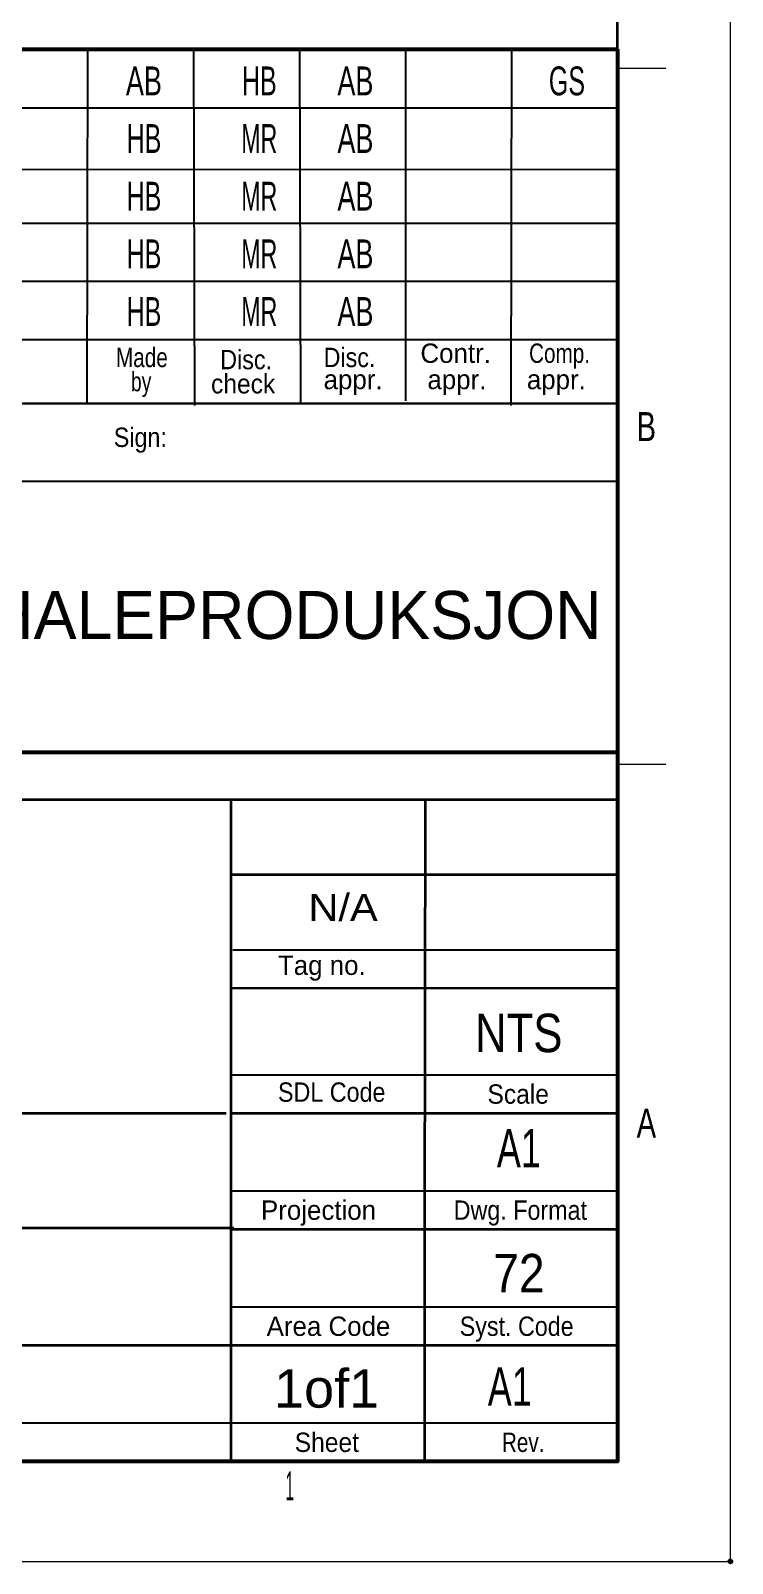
# Model space of a CAD drawing. Header units: millimetres. Extents: x 0 to 841, y 0 to 594.
# Drawn here: x 768.2 to 841.2, y -0.2 to 159.3 of the extents above; entities that cross this region are included whole.
import ezdxf
from ezdxf.enums import TextEntityAlignment as Align

# ---------------------------------------------------------------- set-up
doc = ezdxf.new("R2010")
doc.units = ezdxf.units.MM
doc.header["$LTSCALE"] = 0.81
doc.header["$PDMODE"] = 32
doc.header["$PDSIZE"] = 0.405
for name, color, linetype, lineweight in [('1', 7, 'Continuous', 13), ('35', 7, 'Continuous', 25), ('9', 7, 'Continuous', 13)]:
    doc.layers.add(name, color=color, linetype=linetype, lineweight=lineweight)
doc.layers.add('2', color=7, linetype='Continuous')
doc.layers.add('36', color=7, linetype='Continuous')

msp = doc.modelspace()

# ---------------------------------------------------------------- linework, layer by layer
at = {"layer": '1', "lineweight": 25}
for p, q in [((774.1331, 157.3701), (774.0709, 120.4906)), ((774.1331, 157.3701), (774.0709, 120.4906)), ((785.1591, 157.3701), (785.2441, 120.3071)), ((785.1591, 157.3701), (785.2441, 120.3071)), ((796.185, 157.3701), (796.2906, 120.4551)), ((796.185, 157.3701), (796.2906, 120.4551)), ((807.211, 157.3701), (807.222, 120.7858)), ((807.211, 157.3701), (807.222, 120.7858)), ((818.237, 157.3701), (818.1535, 120.289)), ((818.237, 157.3701), (818.1535, 120.289)), ((648.8252, 151.274), (829.2693, 151.274)), ((648.8252, 151.274), (829.2693, 151.274)), ((648.8268, 144.9488), (829.2677, 144.852)), ((648.8268, 144.9488), (829.2677, 144.852)), ((648.8276, 139.2898), (829.2701, 139.285)), ((648.8276, 139.2898), (829.2701, 139.285)), ((648.8173, 133.2315), (829.2748, 133.2315)), ((648.8173, 133.2315), (829.2748, 133.2315)), ((648.8126, 127.1669), (829.263, 127.1669)), ((648.8126, 127.1669), (829.263, 127.1669)), ((648.7228, 112.4181), (829.2756, 112.4181)), ((648.7228, 112.4181), (829.2756, 112.4181)), ((789.2465, 63.6646), (829.285, 63.6646)), ((789.2465, 63.6646), (829.285, 63.6646)), ((789.1685, 50.6528), (829.2748, 50.6528)), ((789.1685, 50.6528), (829.2748, 50.6528)), ((789.1685, 38.5709), (829.289, 38.5709)), ((789.1685, 38.5709), (829.289, 38.5709)), ((789.1685, 26.4898), (829.285, 26.4898)), ((789.1685, 26.4898), (829.285, 26.4898)), ((648.8228, 14.4087), (829.285, 14.4087)), ((648.8228, 14.4087), (829.285, 14.4087))]:
    msp.add_line(p, q, dxfattribs=at)
at = {"layer": '1', "lineweight": 35}
for p, q in [((829.263, 157.3701), (829.263, 83.348)), ((829.2567, 120.4906), (648.8079, 120.4748)), ((829.2567, 120.4906), (648.8079, 120.4748)), ((829.285, 79.2724), (648.8732, 79.2724)), ((829.285, 79.2724), (648.8732, 79.2724)), ((789.0795, 22.4803), (789.0724, 79.2567)), ((789.0795, 22.4803), (789.0724, 79.2567)), ((809.2157, 34.5441), (809.2929, 79.2535)), ((809.2157, 34.5441), (809.2929, 79.2535)), ((829.285, 71.4606), (789.1134, 71.4606)), ((829.285, 71.4606), (789.1134, 71.4606)), ((829.285, 59.648), (788.9921, 59.6331)), ((829.285, 59.648), (788.9921, 59.6331)), ((788.5559, 46.6299), (648.822, 46.6299)), ((788.5559, 46.6299), (648.822, 46.6299)), ((829.285, 46.6252), (789.1685, 46.6252)), ((829.285, 46.6252), (789.1685, 46.6252)), ((789.3409, 34.6961), (648.9969, 34.6969)), ((789.3409, 34.6961), (648.9969, 34.6969)), ((809.2157, 34.5441), (789.1685, 34.5441)), ((809.2157, 34.5441), (789.1685, 34.5441)), ((809.2157, 22.463), (809.2157, 34.5441)), ((829.2898, 34.5441), (809.2157, 34.5441)), ((809.2157, 22.463), (809.2157, 34.5441)), ((829.2898, 34.5441), (809.2157, 34.5441)), ((829.2748, 22.463), (648.9717, 22.463)), ((829.2748, 22.463), (648.9717, 22.463)), ((789.0787, 10.3921), (789.0787, 22.4732)), ((789.0787, 10.3921), (789.0787, 22.4732)), ((809.2157, 10.3819), (809.2157, 22.463)), ((809.2157, 10.3819), (809.2157, 22.463))]:
    msp.add_line(p, q, dxfattribs=at)
at = {"layer": '1', "lineweight": 53}
msp.add_line((829.263, 157.3701), (829.263, 83.348), dxfattribs=at)
at = {"layer": '1'}
for p, q in [((834.2748, 155.3567), (829.263, 155.3567)), ((834.2748, 155.3567), (829.263, 155.3567)), ((834.2748, 82.9244), (829.263, 82.9244)), ((834.2748, 82.9244), (829.263, 82.9244))]:
    msp.add_line(p, q, dxfattribs=at)
at = {"layer": '1', "lineweight": 35}
for points in [[(829.263, 112.0142), (829.263, 582.2276), (10.3331, 582.2276), (10.3331, 10.3819)], [(829.263, 112.0142), (829.263, 582.2276), (10.3331, 582.2276), (10.3331, 10.3819)], [(648.7843, 84.1236), (648.8378, 157.3701), (829.263, 157.3701)]]:
    msp.add_lwpolyline(points, dxfattribs=at)
at = {"layer": '1', "lineweight": 53}
msp.add_lwpolyline([(648.7843, 84.1236), (648.8378, 157.3701), (829.263, 157.3701)], dxfattribs=at)
at = {"layer": '1', "lineweight": 35}
msp.add_lwpolyline([(648.8102, 84.2291), (829.2709, 84.2291), (829.2709, 10.4063), (648.8102, 10.4063)], close=True, dxfattribs=at)
at = {"layer": '1', "lineweight": 53}
msp.add_lwpolyline([(648.8102, 84.2291), (829.2709, 84.2291), (829.2709, 10.4063), (648.8102, 10.4063)], close=True, dxfattribs=at)
at = {"layer": '2'}
msp.add_point((841, 0), dxfattribs=at)
at = {"layer": '9'}
msp.add_lwpolyline([(0, 0), (841, 0), (841, 594), (0, 594)], close=True, dxfattribs=at)
msp.add_lwpolyline([(0, 0), (841, 0), (841, 594), (0, 594)], close=True, dxfattribs=at)

# ---------------------------------------------------------------- texts
at = {"layer": '1'}
for s, height, width, p in [('Made', 2.013, 0.8, (777.0953, 124.2937)), ('Made', 2.013, 0.8, (777.0953, 124.2937)), ('Disc.', 2.013, 0.9, (787.9386, 124.0717)), ('Disc.', 2.013, 0.9, (787.9386, 124.0717)), ('Disc.', 2.013, 0.9, (798.6913, 124.2929)), ('Disc.', 2.013, 0.9, (798.6913, 124.2929)), ('Comp.', 2.013, 0.8, (820.0591, 124.7354)), ('Comp.', 2.013, 0.8, (820.0591, 124.7354)), ('by', 2.013, 0.75, (778.6441, 121.7756)), ('by', 2.013, 0.75, (778.6441, 121.7756)), ('check', 2.013, 0.95, (786.9811, 121.5543)), ('check', 2.013, 0.95, (786.9811, 121.5543)), ('Sign:', 2.013, 0.9, (776.8646, 115.9827)), ('Sign:', 2.013, 0.9, (776.8646, 115.9827)), ('N/A', 2.813, 1.15, (797.1079, 66.6598)), ('SDL Code', 2.013, 0.9, (793.9449, 47.8362)), ('SDL Code', 2.013, 0.9, (793.9449, 47.8362)), ('Scale', 2.013, 0.95, (815.7315, 47.6323)), ('Scale', 2.013, 0.95, (815.7315, 47.6323)), ('Dwg. Format', 2.013, 0.9, (812.2228, 35.5512)), ('Dwg. Format', 2.013, 0.9, (812.2228, 35.5512)), ('Syst. Code', 2.013, 0.9, (812.8496, 23.4693)), ('Syst. Code', 2.013, 0.9, (812.8496, 23.4693)), ('Sheet', 2.013, 0.95, (795.6843, 11.3882)), ('Sheet', 2.013, 0.95, (795.6843, 11.3882)), ('Rev.', 2.013, 0.8, (817.2346, 11.3882)), ('Rev.', 2.013, 0.8, (817.2346, 11.3882))]:
    msp.add_text(s, height=height, dxfattribs=dict(at, width=width)).set_placement(p)
for s, p in [('Contr.', (808.7598, 124.7354)), ('Contr.', (808.7598, 124.7354)), ('appr.', (798.6913, 121.9969)), ('appr.', (798.6913, 121.9969)), ('appr.', (809.4898, 121.9969)), ('appr.', (809.4898, 121.9969)), ('appr.', (819.8315, 121.9969)), ('appr.', (819.8315, 121.9969)), ('Tag no.', (793.9409, 61.0378)), ('Tag no.', (793.9409, 61.0378)), ('Projection', (792.1756, 35.5512)), ('Projection', (792.1756, 35.5512)), ('Area Code', (792.7646, 23.4693)), ('Area Code', (792.7646, 23.4693))]:
    msp.add_text(s, height=2.013, dxfattribs=at).set_placement(p)
at = {"layer": '1', "width": 0.75}
for s, p in [('B', (833.2709, 116.5961)), ('B', (833.2709, 116.5961)), ('A', (833.2709, 44.1087)), ('A', (833.2709, 44.1087))]:
    msp.add_text(s, height=3.02, dxfattribs=at).set_placement(p, align=Align.RIGHT)
at = {"layer": '1', "width": 0.4}
msp.add_text('1', height=3.02, dxfattribs=at).set_placement((795.1799, 6.3543), align=Align.CENTER)
msp.add_text('1', height=3.02, dxfattribs=at).set_placement((795.1799, 6.3543), align=Align.CENTER)
at = {"layer": '2'}
for s, width, p in [('AB', 0.7, (780, 152.5811)), ('HB', 0.65, (792, 152.5811)), ('AB', 0.7, (802, 152.5811)), ('GS', 0.65, (823.9996, 152.5811)), ('HB', 0.65, (780, 146.5811)), ('MR', 0.6, (792, 146.5811)), ('AB', 0.7, (802, 146.5811)), ('HB', 0.65, (780, 140.5811)), ('MR', 0.6, (792, 140.5811)), ('AB', 0.7, (802, 140.5811)), ('HB', 0.65, (780, 134.5811)), ('MR', 0.6, (792, 134.5811)), ('AB', 0.7, (802, 134.5811)), ('HB', 0.65, (780, 128.5811)), ('MR', 0.6, (792, 128.5811)), ('AB', 0.7, (802, 128.5811))]:
    msp.add_text(s, height=3, dxfattribs=dict(at, width=width)).set_placement(p, align=Align.CENTER)
msp.add_text('HULDRA HALEPRODUKSJON', height=5, dxfattribs=at).set_placement((780.9827, 96), align=Align.CENTER)
at = {"layer": '35', "width": 1.15}
msp.add_text('N/A', height=2.813, dxfattribs=at).set_placement((797.1079, 66.6598))
at = {"layer": '36'}
for s, width, p in [('NTS', 0.85, (818.9862, 53)), ('A1', 0.7, (819, 41)), ('72', 0.9, (819, 28)), ('1of1', 1.05, (799, 16)), ('A1', 0.7, (818.0551, 16.1969))]:
    msp.add_text(s, height=4, dxfattribs=dict(at, width=width)).set_placement(p, align=Align.CENTER)

doc.saveas('drawing.dxf')
